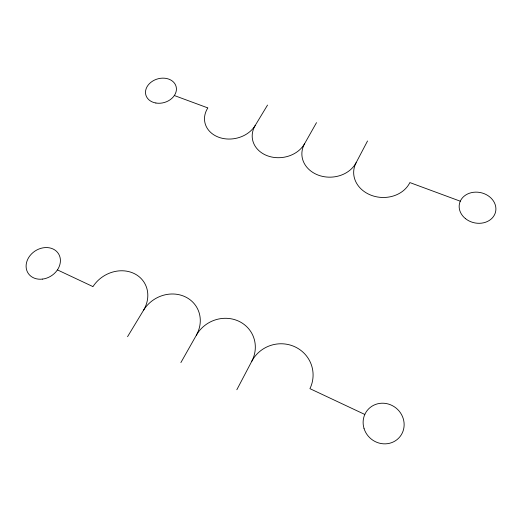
<?xml version="1.0" encoding="UTF-8"?>
<svg xmlns="http://www.w3.org/2000/svg" width="522" height="522" viewBox="0 0 522 522"><rect width="100%" height="100%" fill="white"/><g stroke="black" fill="none" stroke-linecap="round" stroke-linejoin="round"><path stroke-width="0.78" d="M236.825 389.745L251.774 361.296A32.527 31.614 -14.6 0 1 295.047 346.869A32.527 31.614 -14.6 0 1 309.938 388.655L364.8 414.455M316.502 122.65L304.613 143.68A28.345 23.666 -2.6 0 0 318.381 175.177A28.345 23.666 -2.6 0 0 356.115 162.707L367.534 140.973M180.88 362.588L196.344 335.228A31.92 29.963 -27.9 0 1 238.795 321.226A31.92 29.963 -27.9 0 1 251.774 361.296M127.551 336.697L143.472 310.362A31.405 28.384 -31.1 0 1 185.127 296.764A31.405 28.384 -31.1 0 1 196.344 335.228M207.834 107.917A27.059 21.885 -11.5 0 0 218.705 137.253A27.059 21.885 -11.5 0 0 255.232 125.43L267.538 105.072M174.335 95.533L207.449 107.773M460.287 201.205L409.861 182.57A29.18 24.514 3 0 1 371.501 195.385A29.18 24.514 3 0 1 356.115 162.707M57.427 269.894L92.564 286.421M304.613 143.68A27.646 22.785 -7.5 0 1 267.492 155.817A27.646 22.785 -7.5 0 1 255.232 125.43M92.975 286.611A30.915 26.903 -32.2 0 1 133.86 273.397A30.915 26.903 -32.2 0 1 143.472 310.362M465.493 218.653A18.511 15.419 12.8 0 0 495.574 211.88A18.511 15.419 12.8 0 0 471.529 192.631A18.511 15.419 12.8 0 0 465.493 218.653M155.882 103.017A15.706 12.267 -16.1 0 0 176.155 86.737A15.706 12.267 -16.1 0 0 150.845 82.365A15.706 12.267 -16.1 0 0 155.882 103.017M42.38 279.113A18.042 14.838 -32.8 0 0 58.542 253.809A18.042 14.838 -32.8 0 0 28.854 257.261A18.042 14.838 -32.8 0 0 42.38 279.113M364.023 428.451A20.978 19.856 40.3 0 0 398.658 438.16A20.978 19.856 40.3 0 0 388.205 403.989A20.978 19.856 40.3 0 0 364.023 428.451"/></g></svg>
